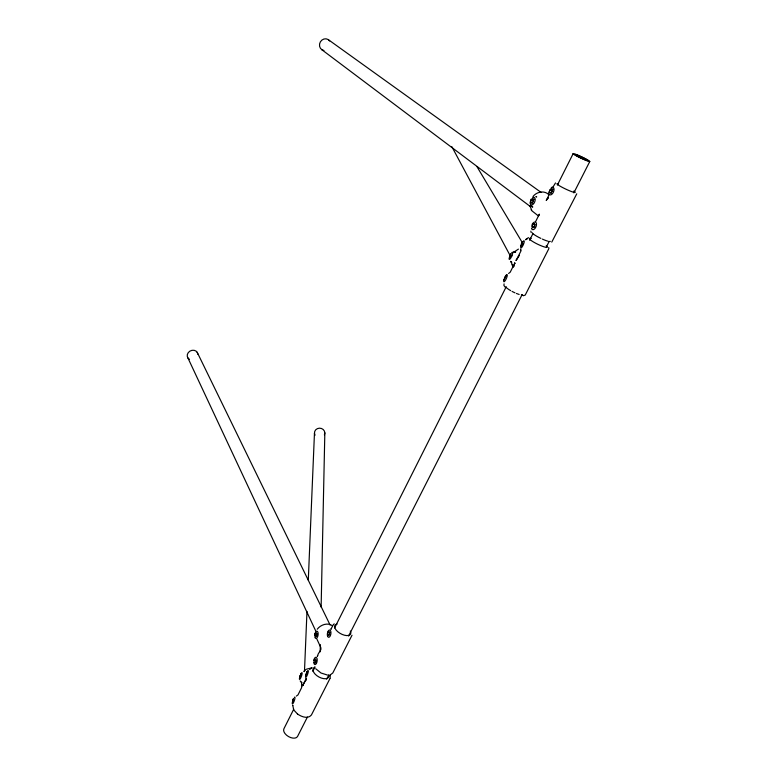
<?xml version="1.0" encoding="UTF-8"?>
<svg xmlns="http://www.w3.org/2000/svg" width="777" height="777" viewBox="0 0 777 777"><rect width="100%" height="100%" fill="white"/><g stroke="black" fill="none" stroke-linecap="round" stroke-linejoin="round"><path stroke-width="1.17" d="M292.812 705.361L293.667 709.857L297.465 713.956M320.173 651.835L320.318 644.589M321.124 607.119L324.835 432.808M304.467 671.619L306.983 611.412M308.294 580.108L314.462 433.139M306.099 678.875L306.07 679.788L306.128 678.777M503.875 279.905L505.885 275.932L503.875 279.905A3.943 0.932 -66.1 0 0 504.516 281.478A3.943 0.932 -66.1 0 0 506.925 276.991A3.943 0.932 -66.1 0 0 506.672 274.669M551.252 188.646L552.34 189.403L551.971 191.608L550.514 193.036L549.436 192.278L549.805 190.083L551.252 188.646L553.36 189.452M532.498 198.776L533.527 199.534L533.158 201.699L531.759 203.098L530.73 202.331L531.099 200.175L532.498 198.776L534.576 199.563M327.603 634.314L327.991 632.235L329.021 631.478L329.662 632.789L329.263 634.877L328.234 635.635L327.603 634.314L329.642 634.654M314.908 635.469L315.297 633.42L316.297 632.672L316.909 633.974L316.511 636.013L315.511 636.761L314.908 635.469L316.929 635.8M296.338 696.105L297.979 694.929L301.622 687.674L301.612 682.031L301.68 683.012L300.184 680.895M330.167 678.136L330.235 675.252M521.454 243.638L521.076 246.251L522.125 244.765L522.503 242.162L521.454 243.638L523.426 244.493M510.013 255.011L509.615 257.585L511.023 253.584L510.013 255.011L511.946 255.847M530.856 231.119L531.157 232.556M303.331 684.294L302.574 685.77L305.905 679.137M302.574 685.77L304.778 681.866M516.462 259.761L516.074 260.538L519.434 255.293M552.913 187.17L555.497 182.954M317.269 656.516C318.444 651.718 321.901 650.572 320.775 647.435L316.793 638.869M330.934 629.292L333.08 625.029M516.249 260.198L520.92 251.039L520.629 249.543M535.654 221.542L539.345 214.161L538.811 215.685M548.863 195.231L546.241 200.466L548.047 197.853L547.435 198.543M293.755 709.178L283.955 728.671A7.838 4.555 30.4 0 0 288.539 736.586A7.838 4.555 30.4 0 0 297.542 736.479L307.42 717.035M312.83 671.26L315.006 666.919M334.625 627.923L506.196 286.8M529.613 240.248L532.876 233.751M557.381 185.043L573.164 153.652M326.631 679.244L328.826 674.922M348.582 636.052L522.163 294.532M546.357 246.95L549.106 241.54M573.844 192.871L589.782 161.509A9.198 0.748 25.2 0 0 577.709 155.079A9.198 0.748 25.2 0 0 576.923 156.158A9.198 0.748 25.2 0 0 589.782 161.509M329.992 678.506L311.412 714.995C307.945 719.434 301.146 716.637 297.426 713.927M352.02 635.236L332.779 673.008L330.439 674.747M551.767 242.123L576.767 193.823M531.992 225.952L533.041 223.912L534.45 223.611L534.829 225.359L533.77 227.418L532.352 227.71L531.992 225.952L535.139 227.098M314.005 660.45L314.821 658.857L315.753 659.236L315.86 661.227L315.044 662.83L314.112 662.431L314.005 660.45L316.045 660.761M331.138 628.904L331.352 628.467M317.715 655.662L317.434 656.118M311.674 667.734L309.635 669.58M305.39 681.011L306.07 680.166M317.23 629.224C320.58 624.708 327.845 622.163 332.634 625.903M303.768 671.464L305.759 669.638M532.993 196.503C536.654 191.744 544.327 190.132 548.824 194.658M333.411 624.562L334.217 623.853M513.83 252.166L518.424 249.106M547.814 198.116L548.465 197.533M306.546 669.152L312.111 667.822M508.595 273.475L510.236 272.164L514.782 263.102L513.665 266.773L513.684 266.268M525.553 239.714L528.438 237.607M514.267 252.224L515.365 251.855L514.267 252.224L514.83 252.03M514.792 252.049L515.685 251.952L513.879 251.466M523.28 295.755L525.223 295.075L548.834 248.689L548.747 247.542M327.447 675.038L321.008 673.018L315.676 668.696M314.112 662.431L316.152 662.752M315.297 633.42L317.317 633.76M327.991 632.235L330.04 632.575M536.111 196.736L536.713 196.882L536.004 196.707M533.041 223.912L535.139 224.67M530.73 202.331L532.808 203.108M531.099 200.175L533.177 200.952M549.436 192.278L551.534 193.075M549.805 190.083L552.952 191.288M510.547 261.334L511.703 262.461L511.383 261.567M530.633 205.934L532.789 206.954L531.371 206.264L532.4 206.711L531.876 206.128M541.064 192.375L328.496 39.782M321.659 49.582L530.283 206.488M538.451 215.967L531.963 210.868L529.817 205.584M505.031 287.053L503.923 285.441L504.079 283.887M520.512 249.378L520.969 250.009M531.138 209.741L531.526 210.324M522.649 243.201L476.874 166.501M451.874 146.717L510.372 256.012M511.004 261.82L513.218 266.899M512.092 264.753L513.141 266.744M197.173 352.253L330.108 625.019M187.898 357.925L315.821 631.147M292.754 705.613L292.725 705.38M533.857 222.377A4.031 2.234 -68.5 0 1 536.47 223.941A4.031 2.234 -68.5 0 1 534.45 229.001A4.031 2.234 -68.5 0 1 531.497 228.302M532.08 224.534A4.031 2.234 -68.5 0 1 533.207 222.912M550.31 241.365A10.004 1.505 25.7 0 1 548.679 241.365M547.698 241.123A10.004 1.505 25.7 0 1 542.375 239.102M540.87 238.403A10.004 1.505 25.7 0 1 532.867 233.566M532.468 233.11A10.004 1.505 25.7 0 1 532.313 232.76M573.863 191.045A10.13 1.098 25.4 0 1 571.901 191.705A10.13 1.098 25.4 0 1 559.838 186.004A10.13 1.098 25.4 0 1 558.585 183.828M551.311 187.587A4.089 2.263 -67.2 0 1 554.03 189.627A4.089 2.263 -67.2 0 1 551.058 194.755A4.089 2.263 -67.2 0 1 548.863 191.802M532.575 197.727A3.992 2.176 -67.8 0 1 535.12 198.902A3.992 2.176 -67.8 0 1 533.576 203.768A3.992 2.176 -67.8 0 1 530.506 204.264M530.244 203.603A3.992 2.176 -67.8 0 1 530.205 201.845M530.827 199.893A3.992 2.176 -67.8 0 1 531.332 199.009M323.922 50.495A5.983 5.478 -62 0 1 320.396 41.803A5.983 5.478 -62 0 1 329.652 40.958M504.904 277.185A3.943 0.932 -66.1 0 1 505.371 276.321M505.837 275.582A3.943 0.932 -66.1 0 1 506.283 275.019M546.221 245.668A9.984 1.554 25.8 0 1 543.803 246.756A9.984 1.554 25.8 0 1 531.963 241.045A9.984 1.554 25.8 0 1 531.225 238.432M523.174 241.326A3.992 0.942 -65.6 0 1 524.174 242.074A3.992 0.942 -65.6 0 1 522.202 246.775A3.992 0.942 -65.6 0 1 520.532 247.64M520.707 246.328A3.992 0.942 -65.6 0 1 520.969 245.454M521.328 244.512A3.992 0.942 -65.6 0 1 521.755 243.57M522.231 242.686A3.992 0.942 -65.6 0 1 522.717 241.919M511.703 252.748A3.895 0.903 -65.8 0 1 512.519 254.03A3.895 0.903 -65.8 0 1 510.101 258.926A3.895 0.903 -65.8 0 1 509.294 257.634M522.736 295.007A9.858 1.942 26.1 0 1 521.328 294.978M519.153 294.434A9.858 1.942 26.1 0 1 516.443 293.453M514.976 292.832A9.858 1.942 26.1 0 1 512.033 291.394M510.644 290.617A9.858 1.942 26.1 0 1 505.866 287.092M294.376 697.357A3.642 0.709 -70.8 0 1 294.765 699.135A3.642 0.709 -70.8 0 1 292.861 703.671A3.642 0.709 -70.8 0 1 292.482 701.884M293.007 700.126A3.642 0.709 -70.8 0 1 293.347 699.251M328.924 674.931A8.858 4.691 29.5 0 1 318.91 676.99A8.858 4.691 29.5 0 1 314.724 667.19M307.663 670.862A3.642 0.719 -70.6 0 1 308.11 672.532A3.642 0.719 -70.6 0 1 306.196 677.107A3.642 0.719 -70.6 0 1 305.75 675.417M306.274 673.669A3.642 0.719 -70.6 0 1 306.614 672.795M306.973 671.998A3.642 0.719 -70.6 0 1 307.333 671.338M300.835 674.077A3.574 0.69 -70.5 0 1 302.117 673.445A3.574 0.69 -70.5 0 1 300.476 678.438A3.574 0.69 -70.5 0 1 299.475 678.175M299.854 676.592A3.574 0.69 -70.5 0 1 300.145 675.708M189.491 359.353A5.449 4.72 -25.1 0 1 189.918 351.136A5.449 4.72 -25.1 0 1 197.844 354.244M313.811 660.382A3.671 1.7 -82 0 1 316.501 657.575A3.671 1.7 -82 0 1 316.53 663.189A3.671 1.7 -82 0 1 313.83 663.082M350.33 631.031A8.974 4.419 29 0 1 346.591 635.576A8.974 4.419 29 0 1 336.14 630.079A8.974 4.419 29 0 1 337.101 624.067M327.69 632.255A3.681 1.739 -81.4 0 1 330.332 630.409A3.681 1.739 -81.4 0 1 330.39 635.605A3.681 1.739 -81.4 0 1 327.739 636.538M327.496 635.868A3.681 1.739 -81.4 0 1 327.467 633.168M316.618 631.254A3.613 1.68 -81.3 0 1 318.152 633.721A3.613 1.68 -81.3 0 1 316.822 637.985A3.613 1.68 -81.3 0 1 314.811 636.985M314.792 634.333A3.613 1.68 -81.3 0 1 315.015 633.44M315.336 632.624A3.613 1.68 -81.3 0 1 315.724 631.963M315.064 435.198A5.186 4.788 1.9 0 1 319.444 428.176A5.186 4.788 1.9 0 1 324.397 434.906M307.109 671.804L305.672 675.747L307.109 671.804M300.952 673.882L299.543 677.758L300.952 673.882M292.764 700.009L292.628 702.155L293.551 698.455L292.764 700.009M514.811 263.044L514.559 263.568L514.782 263.102M526.816 238.957L525.854 239.627L526.835 238.986M306.06 679.088L306.041 679.176M577.923 156.468A7.148 0.583 25.2 0 0 587.936 160.635A7.148 0.583 25.2 0 0 578.554 155.643A7.148 0.583 25.2 0 0 577.923 156.468"/></g></svg>
